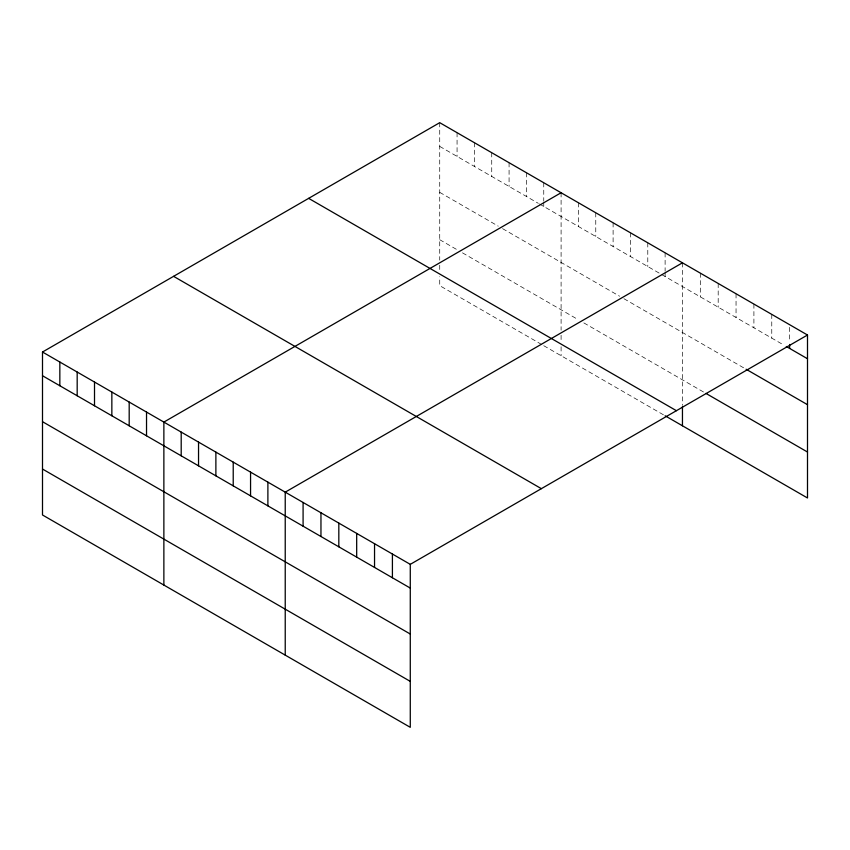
<?xml version="1.0" encoding="UTF-8"?>
<svg xmlns="http://www.w3.org/2000/svg" width="850" height="850" viewBox="0 0 850 850"><rect width="100%" height="100%" fill="white"/><g stroke="black" fill="none" stroke-linecap="round" stroke-linejoin="round"><path stroke-width="0.64" stroke-dasharray="4.25 3.19" d="M439.726 146.402L538.337 203.341M539.421 203.958L660.779 274.029M661.863 274.656L784.051 345.206M439.726 192.355L498.238 226.143M502.573 228.639L619.607 296.214M623.942 298.711L744.982 368.592M439.726 239.7L457.066 249.709M462.485 252.843L578.425 319.781M583.844 322.904L704.788 392.732M541.588 344.462L439.726 285.653L439.726 276.717M543.756 345.706L665.114 415.777M789.639 327.335L789.639 341.838M771.768 314.383L771.768 338.109M753.907 304.077L753.907 327.803M736.047 293.76L736.047 317.486M718.186 283.443L718.186 307.169M700.315 273.137L700.315 296.862M682.454 262.82L682.454 405.365M665.114 252.811L665.114 271.267M665.114 272.584L665.114 276.537M647.785 242.803L647.785 266.528M630.445 232.794L630.445 256.519M613.105 222.785L613.105 246.5M595.765 212.766L595.765 236.491M578.425 202.757L578.425 226.482M561.096 192.748L561.096 330.193M561.096 335.293L561.096 340.404M561.096 346.789L561.096 355.725M543.756 182.739L543.756 201.195M543.756 202.512L543.756 206.465M526.416 172.731L526.416 196.456M509.076 162.722L509.076 186.447M491.736 152.713L491.736 176.439M474.406 142.704L474.406 166.43M457.066 132.685L457.066 156.411M439.726 122.676L439.726 260.121M439.726 265.232L439.726 270.332"/><path stroke-width="1.27" d="M42.5 352.017L410.274 564.347L410.274 727.324L42.5 514.983L42.5 352.017L439.726 122.676L807.5 335.017L807.5 497.983L665.114 415.777M561.096 192.748L163.869 422.089L163.869 585.055M682.454 262.82L285.228 492.161L285.228 655.127M410.274 564.347L807.5 335.017M786.293 346.492L807.5 358.743M746.098 369.24L807.5 404.685M705.904 393.38L807.5 452.03M308.646 198.358L676.419 410.699M173.581 276.335L541.354 488.665M42.5 375.743L410.274 588.072M42.5 421.696L410.274 634.026M42.5 469.041L410.274 681.371M789.639 344.473L789.639 348.426M682.454 406.64L682.454 425.786M392.413 554.041L392.413 577.756M374.542 543.724L374.542 567.449M356.681 533.407L356.681 557.133M338.821 523.101L338.821 546.816M320.96 512.784L320.96 536.509M303.089 502.467L303.089 526.192M267.888 482.141L267.888 505.867M250.559 472.132L250.559 495.858M233.219 462.124L233.219 485.849M215.879 452.115L215.879 475.841M198.539 442.106L198.539 465.832M181.199 432.098L181.199 455.823M146.529 412.08L146.529 435.806M129.189 402.071L129.189 425.786M111.849 392.052L111.849 415.777M94.509 382.043L94.509 405.769M77.18 372.034L77.18 395.76M59.84 362.026L59.84 385.751"/></g></svg>
